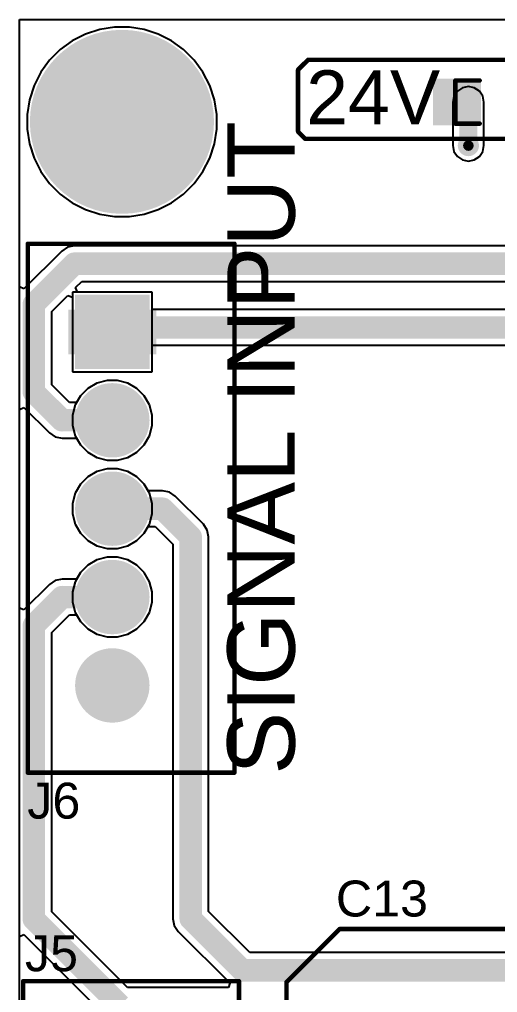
# Model space of a CAD drawing. Header units: millimetres. Extents: x 0.2 to 61.8, y 0.1 to 56.6.
# Drawn here: x 0.15 to 13.66, y 26.25 to 53.77 of the extents above; entities that cross this region are included whole.
import ezdxf

# ---------------------------------------------------------------- set-up
doc = ezdxf.new("R2010")
doc.units = ezdxf.units.MM
for name, color, linetype in [('BottomLayer', 5, 'Continuous'), ('BottomSolder', 6, 'Continuous'), ('MultiLayer', 9, 'Continuous'), ('PadHoleLayer', 156, 'Continuous'), ('TopLayer', 1, 'Continuous'), ('TopOverlay', 2, 'Continuous'), ('TopPaste', 8, 'Continuous'), ('TopSolder', 216, 'Continuous'), ('ViaHoleLayer', 16, 'Continuous')]:
    doc.layers.add(name, color=color, linetype=linetype)
doc.styles.add('Arial', font='', dxfattribs={"height": 0.2})
doc.styles.get('Arial').set_extended_font_data('Arial')

# ---------------------------------------------------------------- blocks, each defined once
blk = doc.blocks.new('LED_0603_27')
at = {"layer": 'TopLayer'}
for points in [[(-1, 0.5), (-0.5, 0.5), (-0.5, -0.5), (-1, -0.5)], [(0.5, 0.5), (1, 0.5), (1, -0.5), (0.5, -0.5)]]:
    blk.add_hatch(color=1, dxfattribs=at).paths.add_polyline_path(points)
at = {"layer": 'TopOverlay'}
blk.add_hatch(color=2, dxfattribs=at).paths.add_polyline_path([(1.118, -0.66), (1.753, -0.66), (1.753, 0.66), (1.118, 0.66)])
at = {"layer": 'TopPaste'}
for points in [[(-1, 0.5), (-0.5, 0.5), (-0.5, -0.5), (-1, -0.5)], [(0.5, 0.5), (1, 0.5), (1, -0.5), (0.5, -0.5)]]:
    blk.add_hatch(color=8, dxfattribs=at).paths.add_polyline_path(points)
at = {"layer": 'TopSolder'}
for points in [[(-1.102, 0.602), (-0.398, 0.602), (-0.398, -0.602), (-1.102, -0.602)], [(0.398, 0.602), (1.102, 0.602), (1.102, -0.602), (0.398, -0.602)]]:
    blk.add_hatch(color=216, dxfattribs=at).paths.add_polyline_path(points)
at = {"layer": 'TopOverlay', "const_width": 0.127}
for points in [[(-1.118, 0.61), (-1.118, -0.61)], [(-0.432, 0.61), (-1.118, 0.61)], [(1.118, 0.61), (0.432, 0.61)], [(1.118, 0.61), (1.118, -0.61)], [(-0.432, -0.61), (-1.118, -0.61)], [(1.118, -0.61), (0.432, -0.61)]]:
    blk.add_lwpolyline(points, dxfattribs=at)
at = {"layer": 'TopOverlay', "const_width": 0.0635}
for points in [[(-1.149, 0.61, 1), (-1.086, 0.61, 1)], [(-1.149, 0.61, 1), (-1.086, 0.61, 1)], [(-0.464, 0.61, 1), (-0.4, 0.61, 1)], [(0.4, 0.61, 1), (0.464, 0.61, 1)], [(1.086, 0.61, 1), (1.149, 0.61, 1)], [(1.086, 0.61, 1), (1.149, 0.61, 1)], [(-1.149, -0.61, 1), (-1.086, -0.61, 1)], [(-1.149, -0.61, 1), (-1.086, -0.61, 1)], [(-0.464, -0.61, 1), (-0.4, -0.61, 1)], [(0.4, -0.61, 1), (0.464, -0.61, 1)], [(1.086, -0.61, 1), (1.149, -0.61, 1)], [(1.086, -0.61, 1), (1.149, -0.61, 1)]]:
    blk.add_lwpolyline(points, format="xyb", close=True, dxfattribs=at)
blk = doc.blocks.new('B5B_XH_A_LF__SN___36')
at = {"layer": 'BottomLayer'}
blk.add_hatch(color=5, dxfattribs=at).paths.add_polyline_path([(-5.95, 0.95), (-4.05, 0.95), (-4.05, -0.95), (-5.95, -0.95)])
h = blk.add_hatch(color=5, dxfattribs=at)
edge = h.paths.add_edge_path()
edge.add_arc((-2.5, 0), 0.95, 0, 360)
h = blk.add_hatch(color=5, dxfattribs=at)
edge = h.paths.add_edge_path()
edge.add_arc((0, 0), 0.95, 0, 360)
h = blk.add_hatch(color=5, dxfattribs=at)
edge = h.paths.add_edge_path()
edge.add_arc((2.5, 0), 0.95, 0, 360)
h = blk.add_hatch(color=5, dxfattribs=at)
edge = h.paths.add_edge_path()
edge.add_arc((5, 0), 0.95, 0, 360)
at = {"layer": 'BottomSolder'}
blk.add_hatch(color=6, dxfattribs=at).paths.add_polyline_path([(-6.052, 1.052), (-3.948, 1.052), (-3.948, -1.052), (-6.052, -1.052)])
h = blk.add_hatch(color=6, dxfattribs=at)
edge = h.paths.add_edge_path()
edge.add_arc((-2.5, 0), 1.052, 0, 360)
h = blk.add_hatch(color=6, dxfattribs=at)
edge = h.paths.add_edge_path()
edge.add_arc((0, 0), 1.052, 0, 360)
h = blk.add_hatch(color=6, dxfattribs=at)
edge = h.paths.add_edge_path()
edge.add_arc((2.5, 0), 1.052, 0, 360)
h = blk.add_hatch(color=6, dxfattribs=at)
edge = h.paths.add_edge_path()
edge.add_arc((5, 0), 1.052, 0, 360)
at = {"layer": 'MultiLayer'}
blk.add_hatch(color=9, dxfattribs=at).paths.add_polyline_path([(-5.95, 0.95), (-4.05, 0.95), (-4.05, -0.95), (-5.95, -0.95)])
h = blk.add_hatch(color=9, dxfattribs=at)
edge = h.paths.add_edge_path()
edge.add_arc((-2.5, 0), 0.95, 0, 360)
h = blk.add_hatch(color=9, dxfattribs=at)
edge = h.paths.add_edge_path()
edge.add_arc((0, 0), 0.95, 0, 360)
h = blk.add_hatch(color=9, dxfattribs=at)
edge = h.paths.add_edge_path()
edge.add_arc((2.5, 0), 0.95, 0, 360)
h = blk.add_hatch(color=9, dxfattribs=at)
edge = h.paths.add_edge_path()
edge.add_arc((5, 0), 0.95, 0, 360)
at = {"layer": 'PadHoleLayer'}
h = blk.add_hatch(color=156, dxfattribs=at)
edge = h.paths.add_edge_path()
edge.add_arc((-5, 0), 0.5, 0, 360)
h = blk.add_hatch(color=156, dxfattribs=at)
edge = h.paths.add_edge_path()
edge.add_arc((-2.5, 0), 0.5, 0, 360)
h = blk.add_hatch(color=156, dxfattribs=at)
edge = h.paths.add_edge_path()
edge.add_arc((0, 0), 0.5, 0, 360)
h = blk.add_hatch(color=156, dxfattribs=at)
edge = h.paths.add_edge_path()
edge.add_arc((2.5, 0), 0.5, 0, 360)
h = blk.add_hatch(color=156, dxfattribs=at)
edge = h.paths.add_edge_path()
edge.add_arc((5, 0), 0.5, 0, 360)
at = {"layer": 'TopLayer'}
blk.add_hatch(color=1, dxfattribs=at).paths.add_polyline_path([(-5.95, 0.95), (-4.05, 0.95), (-4.05, -0.95), (-5.95, -0.95)])
h = blk.add_hatch(color=1, dxfattribs=at)
edge = h.paths.add_edge_path()
edge.add_arc((-2.5, 0), 0.95, 0, 360)
h = blk.add_hatch(color=1, dxfattribs=at)
edge = h.paths.add_edge_path()
edge.add_arc((0, 0), 0.95, 0, 360)
h = blk.add_hatch(color=1, dxfattribs=at)
edge = h.paths.add_edge_path()
edge.add_arc((2.5, 0), 0.95, 0, 360)
h = blk.add_hatch(color=1, dxfattribs=at)
edge = h.paths.add_edge_path()
edge.add_arc((5, 0), 0.95, 0, 360)
at = {"layer": 'TopOverlay'}
for points in [[(-5.633, 0.963), (-4.363, 0.963), (-4.363, 1.242), (-5.633, 1.242)], [(-5.633, -1.247), (-4.363, -1.247), (-4.363, -0.967), (-5.633, -0.967)]]:
    blk.add_hatch(color=2, dxfattribs=at).paths.add_polyline_path(points)
at = {"layer": 'TopSolder'}
blk.add_hatch(color=216, dxfattribs=at).paths.add_polyline_path([(-6.052, 1.052), (-3.948, 1.052), (-3.948, -1.052), (-6.052, -1.052)])
h = blk.add_hatch(color=216, dxfattribs=at)
edge = h.paths.add_edge_path()
edge.add_arc((-2.5, 0), 1.052, 0, 360)
h = blk.add_hatch(color=216, dxfattribs=at)
edge = h.paths.add_edge_path()
edge.add_arc((0, 0), 1.052, 0, 360)
h = blk.add_hatch(color=216, dxfattribs=at)
edge = h.paths.add_edge_path()
edge.add_arc((2.5, 0), 1.052, 0, 360)
h = blk.add_hatch(color=216, dxfattribs=at)
edge = h.paths.add_edge_path()
edge.add_arc((5, 0), 1.052, 0, 360)
at = {"layer": 'TopOverlay', "const_width": 0.0635}
for points in [[(-7.525, 3.451, 1), (-7.461, 3.451, 1)], [(-7.525, 3.451, 1), (-7.461, 3.451, 1)], [(7.436, 3.451, 1), (7.499, 3.451, 1)], [(7.436, 3.451, 1), (7.499, 3.451, 1)], [(-7.525, -2.388, 1), (-7.461, -2.388, 1)], [(-7.525, -2.388, 1), (-7.461, -2.388, 1)], [(7.436, -2.388, 1), (7.499, -2.388, 1)], [(7.436, -2.388, 1), (7.499, -2.388, 1)]]:
    blk.add_lwpolyline(points, format="xyb", close=True, dxfattribs=at)
at = {"layer": 'TopOverlay', "const_width": 0.127}
for points in [[(-7.493, -2.388), (-7.493, 3.451)], [(7.468, 3.451), (-7.493, 3.451)], [(7.468, -2.388), (7.468, 3.451)], [(7.468, -2.388), (-7.493, -2.388)]]:
    blk.add_lwpolyline(points, dxfattribs=at)
blk = doc.blocks.new('178_6165_0002_37')
at = {"layer": 'BottomLayer'}
blk.add_hatch(color=5, dxfattribs=at).paths.add_polyline_path([(-7.5, 2.35), (-5.3, 2.35), (-5.3, 0.15), (-7.5, 0.15)])
h = blk.add_hatch(color=5, dxfattribs=at)
edge = h.paths.add_edge_path()
edge.add_arc((-2.9, 1.25), 1.1, 0, 360)
h = blk.add_hatch(color=5, dxfattribs=at)
edge = h.paths.add_edge_path()
edge.add_arc((2.9, 1.25), 1.1, 0, 360)
h = blk.add_hatch(color=5, dxfattribs=at)
edge = h.paths.add_edge_path()
edge.add_arc((6.4, 1.25), 1.1, 0, 360)
h = blk.add_hatch(color=5, dxfattribs=at)
edge = h.paths.add_edge_path()
edge.add_arc((-6.4, -1.25), 1.1, 0, 360)
h = blk.add_hatch(color=5, dxfattribs=at)
edge = h.paths.add_edge_path()
edge.add_arc((-2.9, -1.25), 1.1, 0, 360)
h = blk.add_hatch(color=5, dxfattribs=at)
edge = h.paths.add_edge_path()
edge.add_arc((2.9, -1.25), 1.1, 0, 360)
h = blk.add_hatch(color=5, dxfattribs=at)
edge = h.paths.add_edge_path()
edge.add_arc((6.4, -1.25), 1.1, 0, 360)
at = {"layer": 'BottomSolder'}
blk.add_hatch(color=6, dxfattribs=at).paths.add_polyline_path([(-7.551, 2.401), (-5.249, 2.401), (-5.249, 0.099), (-7.551, 0.099)])
h = blk.add_hatch(color=6, dxfattribs=at)
edge = h.paths.add_edge_path()
edge.add_arc((-2.9, 1.25), 1.151, 0, 360)
h = blk.add_hatch(color=6, dxfattribs=at)
edge = h.paths.add_edge_path()
edge.add_arc((2.9, 1.25), 1.151, 0, 360)
h = blk.add_hatch(color=6, dxfattribs=at)
edge = h.paths.add_edge_path()
edge.add_arc((6.4, 1.25), 1.151, 0, 360)
h = blk.add_hatch(color=6, dxfattribs=at)
edge = h.paths.add_edge_path()
edge.add_arc((0, 0), 0.102, 0, 360)
h = blk.add_hatch(color=6, dxfattribs=at)
edge = h.paths.add_edge_path()
edge.add_arc((-6.4, -1.25), 1.151, 0, 360)
h = blk.add_hatch(color=6, dxfattribs=at)
edge = h.paths.add_edge_path()
edge.add_arc((-2.9, -1.25), 1.151, 0, 360)
h = blk.add_hatch(color=6, dxfattribs=at)
edge = h.paths.add_edge_path()
edge.add_arc((2.9, -1.25), 1.151, 0, 360)
h = blk.add_hatch(color=6, dxfattribs=at)
edge = h.paths.add_edge_path()
edge.add_arc((6.4, -1.25), 1.151, 0, 360)
at = {"layer": 'MultiLayer'}
blk.add_hatch(color=9, dxfattribs=at).paths.add_polyline_path([(-7.5, 2.35), (-5.3, 2.35), (-5.3, 0.15), (-7.5, 0.15)])
h = blk.add_hatch(color=9, dxfattribs=at)
edge = h.paths.add_edge_path()
edge.add_arc((-2.9, 1.25), 1.1, 0, 360)
h = blk.add_hatch(color=9, dxfattribs=at)
edge = h.paths.add_edge_path()
edge.add_arc((2.9, 1.25), 1.1, 0, 360)
h = blk.add_hatch(color=9, dxfattribs=at)
edge = h.paths.add_edge_path()
edge.add_arc((6.4, 1.25), 1.1, 0, 360)
h = blk.add_hatch(color=9, dxfattribs=at)
edge = h.paths.add_edge_path()
edge.add_arc((-6.4, -1.25), 1.1, 0, 360)
h = blk.add_hatch(color=9, dxfattribs=at)
edge = h.paths.add_edge_path()
edge.add_arc((-2.9, -1.25), 1.1, 0, 360)
h = blk.add_hatch(color=9, dxfattribs=at)
edge = h.paths.add_edge_path()
edge.add_arc((2.9, -1.25), 1.1, 0, 360)
h = blk.add_hatch(color=9, dxfattribs=at)
edge = h.paths.add_edge_path()
edge.add_arc((6.4, -1.25), 1.1, 0, 360)
at = {"layer": 'PadHoleLayer'}
h = blk.add_hatch(color=156, dxfattribs=at)
edge = h.paths.add_edge_path()
edge.add_arc((-6.4, 1.25), 0.75, 0, 360)
h = blk.add_hatch(color=156, dxfattribs=at)
edge = h.paths.add_edge_path()
edge.add_arc((-2.9, 1.25), 0.75, 0, 360)
h = blk.add_hatch(color=156, dxfattribs=at)
edge = h.paths.add_edge_path()
edge.add_arc((2.9, 1.25), 0.75, 0, 360)
h = blk.add_hatch(color=156, dxfattribs=at)
edge = h.paths.add_edge_path()
edge.add_arc((6.4, 1.25), 0.75, 0, 360)
h = blk.add_hatch(color=156, dxfattribs=at)
edge = h.paths.add_edge_path()
edge.add_arc((0, 0), 1.25, 0, 360)
h = blk.add_hatch(color=156, dxfattribs=at)
edge = h.paths.add_edge_path()
edge.add_arc((-6.4, -1.25), 0.75, 0, 360)
h = blk.add_hatch(color=156, dxfattribs=at)
edge = h.paths.add_edge_path()
edge.add_arc((-2.9, -1.25), 0.75, 0, 360)
h = blk.add_hatch(color=156, dxfattribs=at)
edge = h.paths.add_edge_path()
edge.add_arc((2.9, -1.25), 0.75, 0, 360)
h = blk.add_hatch(color=156, dxfattribs=at)
edge = h.paths.add_edge_path()
edge.add_arc((6.4, -1.25), 0.75, 0, 360)
at = {"layer": 'TopLayer'}
blk.add_hatch(color=1, dxfattribs=at).paths.add_polyline_path([(-7.5, 2.35), (-5.3, 2.35), (-5.3, 0.15), (-7.5, 0.15)])
h = blk.add_hatch(color=1, dxfattribs=at)
edge = h.paths.add_edge_path()
edge.add_arc((-2.9, 1.25), 1.1, 0, 360)
h = blk.add_hatch(color=1, dxfattribs=at)
edge = h.paths.add_edge_path()
edge.add_arc((2.9, 1.25), 1.1, 0, 360)
h = blk.add_hatch(color=1, dxfattribs=at)
edge = h.paths.add_edge_path()
edge.add_arc((6.4, 1.25), 1.1, 0, 360)
h = blk.add_hatch(color=1, dxfattribs=at)
edge = h.paths.add_edge_path()
edge.add_arc((-6.4, -1.25), 1.1, 0, 360)
h = blk.add_hatch(color=1, dxfattribs=at)
edge = h.paths.add_edge_path()
edge.add_arc((-2.9, -1.25), 1.1, 0, 360)
h = blk.add_hatch(color=1, dxfattribs=at)
edge = h.paths.add_edge_path()
edge.add_arc((2.9, -1.25), 1.1, 0, 360)
h = blk.add_hatch(color=1, dxfattribs=at)
edge = h.paths.add_edge_path()
edge.add_arc((6.4, -1.25), 1.1, 0, 360)
at = {"layer": 'TopSolder'}
blk.add_hatch(color=216, dxfattribs=at).paths.add_polyline_path([(-7.551, 2.401), (-5.249, 2.401), (-5.249, 0.099), (-7.551, 0.099)])
h = blk.add_hatch(color=216, dxfattribs=at)
edge = h.paths.add_edge_path()
edge.add_arc((-2.9, 1.25), 1.151, 0, 360)
h = blk.add_hatch(color=216, dxfattribs=at)
edge = h.paths.add_edge_path()
edge.add_arc((2.9, 1.25), 1.151, 0, 360)
h = blk.add_hatch(color=216, dxfattribs=at)
edge = h.paths.add_edge_path()
edge.add_arc((6.4, 1.25), 1.151, 0, 360)
h = blk.add_hatch(color=216, dxfattribs=at)
edge = h.paths.add_edge_path()
edge.add_arc((0, 0), 0.102, 0, 360)
h = blk.add_hatch(color=216, dxfattribs=at)
edge = h.paths.add_edge_path()
edge.add_arc((-6.4, -1.25), 1.151, 0, 360)
h = blk.add_hatch(color=216, dxfattribs=at)
edge = h.paths.add_edge_path()
edge.add_arc((-2.9, -1.25), 1.151, 0, 360)
h = blk.add_hatch(color=216, dxfattribs=at)
edge = h.paths.add_edge_path()
edge.add_arc((2.9, -1.25), 1.151, 0, 360)
h = blk.add_hatch(color=216, dxfattribs=at)
edge = h.paths.add_edge_path()
edge.add_arc((6.4, -1.25), 1.151, 0, 360)
at = {"layer": 'TopOverlay', "const_width": 0.127}
for points in [[(-10.033, 3.048), (-10.033, -3.048)], [(-10.033, 3.048), (10.033, 3.048)], [(10.033, 3.048), (10.033, -3.048)], [(-10.033, -3.048), (10.033, -3.048)]]:
    blk.add_lwpolyline(points, dxfattribs=at)
at = {"layer": 'TopOverlay', "const_width": 0.0635}
for points in [[(-10.065, 3.048, 1), (-10.001, 3.048, 1)], [(-10.065, 3.048, 1), (-10.001, 3.048, 1)], [(10.001, 3.048, 1), (10.065, 3.048, 1)], [(10.001, 3.048, 1), (10.065, 3.048, 1)], [(-10.065, -3.048, 1), (-10.001, -3.048, 1)], [(-10.065, -3.048, 1), (-10.001, -3.048, 1)], [(10.001, -3.048, 1), (10.065, -3.048, 1)], [(10.001, -3.048, 1), (10.065, -3.048, 1)]]:
    blk.add_lwpolyline(points, format="xyb", close=True, dxfattribs=at)
at = {"layer": 'TopOverlay'}
blk.add_text('1', height=0.8, dxfattribs=at).set_placement((-8.128, 1.041))
blk = doc.blocks.new('UCD_220_F_10__D___48')
at = {"layer": 'TopLayer'}
for points in [[(-6, 1.25), (-2, 1.25), (-2, -1.25), (-6, -1.25)], [(2, 1.25), (6, 1.25), (6, -1.25), (2, -1.25)]]:
    blk.add_hatch(color=1, dxfattribs=at).paths.add_polyline_path(points)
at = {"layer": 'TopPaste'}
for points in [[(-6, 1.25), (-2, 1.25), (-2, -1.25), (-6, -1.25)], [(2, 1.25), (6, 1.25), (6, -1.25), (2, -1.25)]]:
    blk.add_hatch(color=8, dxfattribs=at).paths.add_polyline_path(points)
at = {"layer": 'TopSolder'}
for points in [[(-6.102, 1.352), (-1.898, 1.352), (-1.898, -1.352), (-6.102, -1.352)], [(1.898, 1.352), (6.102, 1.352), (6.102, -1.352), (1.898, -1.352)]]:
    blk.add_hatch(color=216, dxfattribs=at).paths.add_polyline_path(points)
at = {"layer": 'TopOverlay', "const_width": 0.127}
for points in [[(-5.131, 3.708), (-3.632, 5.207)], [(-3.632, 5.207), (5.131, 5.207)], [(5.131, 1.499), (5.131, 5.207)], [(-5.131, 1.524), (-5.131, 3.708)], [(-5.946, 1.866), (-5.392, 1.866)], [(-5.664, 1.618), (-5.664, 2.121)], [(-5.131, -3.708), (-5.131, -1.524)], [(5.131, -5.207), (5.131, -1.499)], [(-5.131, -3.708), (-3.632, -5.207)], [(-3.632, -5.207), (5.131, -5.207)]]:
    blk.add_lwpolyline(points, dxfattribs=at)
at = {"layer": 'TopOverlay', "const_width": 0.0635}
for points in [[(-3.664, 5.207, 1), (-3.6, 5.207, 1)], [(-3.664, 5.207, 1), (-3.6, 5.207, 1)], [(5.099, 5.207, 1), (5.163, 5.207, 1)], [(5.099, 5.207, 1), (5.163, 5.207, 1)], [(-5.163, 3.708, 1), (-5.099, 3.708, 1)], [(-5.163, 3.708, 1), (-5.099, 3.708, 1)], [(-5.977, 1.866, 1), (-5.914, 1.866, 1)], [(-5.696, 2.121, 1), (-5.632, 2.121, 1)], [(-5.424, 1.866, 1), (-5.36, 1.866, 1)], [(-5.696, 1.618, 1), (-5.632, 1.618, 1)], [(-5.163, 1.524, 1), (-5.099, 1.524, 1)], [(5.099, 1.499, 1), (5.163, 1.499, 1)], [(-5.163, -1.524, 1), (-5.099, -1.524, 1)], [(5.099, -1.499, 1), (5.163, -1.499, 1)], [(-5.163, -3.708, 1), (-5.099, -3.708, 1)], [(-5.163, -3.708, 1), (-5.099, -3.708, 1)], [(-3.664, -5.207, 1), (-3.6, -5.207, 1)], [(-3.664, -5.207, 1), (-3.6, -5.207, 1)], [(5.099, -5.207, 1), (5.163, -5.207, 1)], [(5.099, -5.207, 1), (5.163, -5.207, 1)]]:
    blk.add_lwpolyline(points, format="xyb", close=True, dxfattribs=at)

msp = doc.modelspace()

# ---------------------------------------------------------------- hatches: boundary and pattern name
at = {"layer": 'BottomLayer'}
h = msp.add_hatch(color=5, dxfattribs=at)
edge = h.paths.add_edge_path()
edge.add_arc((3.048, 50.876), 2.5, 0, 360)
h = msp.add_hatch(color=5, dxfattribs=at)
edge = h.paths.add_edge_path()
edge.add_arc((12.839, 50.204), 0.3, 0, 360)
at = {"layer": 'BottomSolder'}
h = msp.add_hatch(color=6, dxfattribs=at)
edge = h.paths.add_edge_path()
edge.add_arc((3.048, 50.876), 2.602, 0, 360)
h = msp.add_hatch(color=6, dxfattribs=at)
edge = h.paths.add_edge_path()
edge.add_arc((12.839, 50.204), 0.15, 0, 360)
at = {"layer": 'MultiLayer'}
h = msp.add_hatch(color=9, dxfattribs=at)
edge = h.paths.add_edge_path()
edge.add_arc((3.048, 50.876), 2.5, 0, 360)
at = {"layer": 'PadHoleLayer'}
h = msp.add_hatch(color=156, dxfattribs=at)
edge = h.paths.add_edge_path()
edge.add_arc((3.048, 50.876), 2.5, 0, 360)
at = {"layer": 'TopLayer'}
h = msp.add_hatch(color=1, dxfattribs=at)
edge = h.paths.add_edge_path()
edge.add_arc((3.048, 50.876), 2.5, 0, 360)
h = msp.add_hatch(color=1, dxfattribs=at)
edge = h.paths.add_edge_path()
edge.add_arc((12.839, 50.204), 0.3, 0, 360)
at = {"layer": 'TopSolder'}
h = msp.add_hatch(color=216, dxfattribs=at)
edge = h.paths.add_edge_path()
edge.add_arc((3.048, 50.876), 2.602, 0, 360)
h = msp.add_hatch(color=216, dxfattribs=at)
edge = h.paths.add_edge_path()
edge.add_arc((12.839, 50.204), 0.15, 0, 360)
at = {"layer": 'ViaHoleLayer'}
h = msp.add_hatch(color=16, dxfattribs=at)
edge = h.paths.add_edge_path()
edge.add_arc((12.839, 50.204), 0.15, 0, 360)

# ---------------------------------------------------------------- linework, layer by layer
at = {"layer": 'BottomLayer'}
for p, q in [((0.152, 46.207), (0.152, 53.772)), ((0.152, 53.772), (61.747, 53.772)), ((2.421, 53.488), (2.02, 53.358)), ((2.837, 53.554), (2.421, 53.488)), ((3.259, 53.554), (2.837, 53.554)), ((3.675, 53.488), (3.259, 53.554)), ((4.076, 53.358), (3.675, 53.488)), ((1.645, 53.166), (1.304, 52.919)), ((2.02, 53.358), (1.645, 53.166)), ((4.451, 53.166), (4.076, 53.358)), ((4.792, 52.919), (4.451, 53.166)), ((1.304, 52.919), (1.005, 52.621)), ((5.091, 52.621), (4.792, 52.919)), ((1.005, 52.621), (0.758, 52.28)), ((5.338, 52.28), (5.091, 52.621)), ((0.758, 52.28), (0.566, 51.904)), ((5.53, 51.904), (5.338, 52.28)), ((0.566, 51.904), (0.436, 51.503)), ((5.66, 51.503), (5.53, 51.904)), ((0.436, 51.503), (0.37, 51.087)), ((5.726, 51.087), (5.66, 51.503)), ((0.37, 51.087), (0.37, 50.665)), ((5.726, 50.665), (5.726, 51.087)), ((0.37, 50.665), (0.436, 50.249)), ((5.66, 50.249), (5.726, 50.665)), ((0.436, 50.249), (0.566, 49.848)), ((5.53, 49.848), (5.66, 50.249)), ((0.566, 49.848), (0.758, 49.473)), ((5.338, 49.473), (5.53, 49.848)), ((0.758, 49.473), (1.005, 49.132)), ((5.091, 49.132), (5.338, 49.473)), ((1.005, 49.132), (1.304, 48.834)), ((4.792, 48.834), (5.091, 49.132)), ((1.304, 48.834), (1.645, 48.586)), ((4.451, 48.586), (4.792, 48.834)), ((1.645, 48.586), (2.02, 48.395)), ((4.076, 48.395), (4.451, 48.586)), ((2.02, 48.395), (2.421, 48.264)), ((2.421, 48.264), (2.837, 48.198)), ((2.837, 48.198), (3.259, 48.198)), ((3.259, 48.198), (3.675, 48.264)), ((3.675, 48.264), (4.076, 48.395)), ((1.702, 47.368), (1.509, 47.33)), ((22.2, 47.368), (1.702, 47.368)), ((1.345, 47.22), (0.279, 46.155)), ((1.509, 47.33), (1.345, 47.22)), ((1.74, 46.187), (1.911, 46.358)), ((1.911, 46.358), (21.99, 46.358)), ((0.279, 46.155), (0.152, 46.207)), ((1.793, 46.06), (1.74, 46.187)), ((3.904, 46.06), (1.793, 46.06)), ((3.904, 45.565), (3.904, 46.06)), ((1.064, 45.511), (1.521, 45.968)), ((1.521, 45.968), (1.648, 45.915)), ((1.648, 45.915), (1.648, 43.805)), ((1.064, 43.44), (1.064, 45.511)), ((22.327, 45.565), (3.904, 45.565)), ((3.904, 43.805), (3.904, 44.555)), ((3.904, 44.555), (22.117, 44.555)), ((1.648, 43.805), (3.904, 43.805)), ((2.627, 43.56), (2.34, 43.484)), ((2.924, 43.56), (2.627, 43.56)), ((3.211, 43.484), (2.924, 43.56)), ((1.565, 42.939), (1.064, 43.44)), ((2.083, 43.335), (1.873, 43.125)), ((2.34, 43.484), (2.083, 43.335)), ((3.468, 43.335), (3.211, 43.484)), ((3.678, 43.125), (3.468, 43.335)), ((1.873, 43.125), (1.766, 42.939)), ((3.827, 42.868), (3.678, 43.125)), ((0.152, 42.743), (0.279, 42.796)), ((0.152, 37.122), (0.152, 42.743)), ((0.279, 42.796), (0.999, 42.076)), ((1.766, 42.939), (1.565, 42.939)), ((3.904, 42.581), (3.827, 42.868)), ((3.904, 42.284), (3.904, 42.581)), ((3.827, 41.997), (3.904, 42.284)), ((0.999, 42.076), (1.163, 41.967)), ((1.163, 41.967), (1.356, 41.928)), ((1.356, 41.928), (1.765, 41.928)), ((1.765, 41.928), (1.873, 41.74)), ((3.678, 41.74), (3.827, 41.997)), ((1.873, 41.74), (2.083, 41.53)), ((3.468, 41.53), (3.678, 41.74)), ((2.083, 41.53), (2.34, 41.382)), ((2.34, 41.382), (2.627, 41.305)), ((2.627, 41.305), (2.924, 41.305)), ((2.924, 41.305), (3.211, 41.382)), ((3.211, 41.382), (3.468, 41.53)), ((2.627, 41.06), (2.34, 40.984)), ((2.924, 41.06), (2.627, 41.06)), ((3.211, 40.984), (2.924, 41.06)), ((2.083, 40.835), (1.873, 40.625)), ((2.34, 40.984), (2.083, 40.835)), ((3.468, 40.835), (3.211, 40.984)), ((3.678, 40.625), (3.468, 40.835)), ((1.873, 40.625), (1.725, 40.368)), ((3.786, 40.438), (3.678, 40.625)), ((1.725, 40.368), (1.648, 40.081)), ((4.194, 40.438), (3.786, 40.438)), ((4.388, 40.399), (4.194, 40.438)), ((4.552, 40.29), (4.388, 40.399)), ((5.349, 39.492), (4.552, 40.29)), ((1.648, 40.081), (1.648, 39.784)), ((1.648, 39.784), (1.725, 39.497)), ((1.725, 39.497), (1.873, 39.24)), ((3.678, 39.24), (3.786, 39.428)), ((3.786, 39.428), (3.985, 39.428)), ((3.985, 39.428), (4.487, 38.926)), ((5.458, 39.329), (5.349, 39.492)), ((1.873, 39.24), (2.083, 39.03)), ((3.468, 39.03), (3.678, 39.24)), ((5.497, 39.135), (5.458, 39.329)), ((5.497, 28.542), (5.497, 39.135)), ((2.083, 39.03), (2.34, 38.882)), ((2.34, 38.882), (2.627, 38.805)), ((2.924, 38.805), (3.211, 38.882)), ((3.211, 38.882), (3.468, 39.03)), ((4.487, 38.926), (4.487, 28.333)), ((2.627, 38.56), (2.34, 38.484)), ((2.627, 38.805), (2.924, 38.805)), ((2.924, 38.56), (2.627, 38.56)), ((3.211, 38.484), (2.924, 38.56)), ((2.083, 38.335), (1.873, 38.125)), ((2.34, 38.484), (2.083, 38.335)), ((3.468, 38.335), (3.211, 38.484)), ((3.678, 38.125), (3.468, 38.335)), ((1.873, 38.125), (1.765, 37.938)), ((3.827, 37.868), (3.678, 38.125)), ((1, 37.79), (0.279, 37.069)), ((1.164, 37.899), (1, 37.79)), ((1.357, 37.938), (1.164, 37.899)), ((1.765, 37.938), (1.357, 37.938)), ((3.904, 37.581), (3.827, 37.868)), ((3.904, 37.284), (3.904, 37.581)), ((3.827, 36.997), (3.904, 37.284)), ((0.279, 37.069), (0.152, 37.122)), ((1.065, 36.426), (1.566, 36.928)), ((1.566, 36.928), (1.765, 36.928)), ((1.765, 36.928), (1.873, 36.74)), ((3.678, 36.74), (3.827, 36.997)), ((1.873, 36.74), (2.083, 36.53)), ((3.468, 36.53), (3.678, 36.74)), ((1.065, 28.529), (1.065, 36.426)), ((2.083, 36.53), (2.34, 36.382)), ((2.34, 36.382), (2.627, 36.305)), ((2.924, 36.305), (3.211, 36.382)), ((3.211, 36.382), (3.468, 36.53)), ((2.627, 36.305), (2.924, 36.305)), ((3.206, 26.388), (1.065, 28.529)), ((6.661, 27.378), (5.497, 28.542)), ((4.487, 28.333), (4.525, 28.14)), ((4.525, 28.14), (4.635, 27.976)), ((0.152, 27.834), (0.279, 27.886)), ((0.152, 0.127), (0.152, 27.834)), ((0.279, 27.886), (2.64, 25.526)), ((4.635, 27.976), (6.095, 26.516)), ((49.301, 27.378), (6.661, 27.378)), ((6.097, 26.515), (6.058, 26.388)), ((6.095, 26.516), (6.097, 26.515)), ((6.058, 26.388), (3.206, 26.388))]:
    msp.add_line(p, q, dxfattribs=at)
for points, const_width in [([(0.559, 45.72), (1.702, 46.863)], 0.635), ([(1.702, 46.863), (22.2, 46.863)], 0.635), ([(0.559, 43.231), (0.559, 45.72)], 0.635), ([(2.776, 44.933), (2.903, 45.06)], 0.508), ([(2.903, 45.06), (22.327, 45.06)], 0.635), ([(0.559, 43.231), (1.356, 42.434)], 0.635), ([(1.356, 42.434), (2.775, 42.434)], 0.635), ([(2.775, 42.434), (2.776, 42.433)], 0.635), ([(2.776, 39.933), (4.194, 39.933)], 0.635), ([(4.194, 39.933), (4.992, 39.135)], 0.635), ([(4.992, 28.333), (4.992, 39.135)], 0.635), ([(0.56, 36.635), (1.357, 37.433)], 0.635), ([(1.357, 37.433), (2.776, 37.433)], 0.635), ([(0.56, 28.32), (0.56, 36.635)], 0.635), ([(0.56, 28.32), (2.997, 25.883)], 0.635), ([(4.992, 28.333), (6.452, 26.873)], 0.635), ([(6.452, 26.873), (49.301, 26.873)], 0.635)]:
    msp.add_lwpolyline(points, dxfattribs=dict(at, const_width=const_width))
for points, const_width in [([(1.543, 46.863, 1), (1.861, 46.863, 1)], 0.318), ([(1.543, 46.863, 1), (1.861, 46.863, 1)], 0.318), ([(0.4, 45.72, 1), (0.718, 45.72, 1)], 0.318), ([(0.4, 45.72, 1), (0.718, 45.72, 1)], 0.318), ([(2.649, 44.933, 1), (2.903, 44.933, 1)], 0.254), ([(2.744, 45.06, 1), (3.061, 45.06, 1)], 0.318), ([(2.776, 45.06, 1), (3.03, 45.06, 1)], 0.254), ([(0.4, 43.231, 1), (0.718, 43.231, 1)], 0.318), ([(0.4, 43.231, 1), (0.718, 43.231, 1)], 0.318), ([(1.197, 42.434, 1), (1.515, 42.434, 1)], 0.318), ([(1.197, 42.434, 1), (1.515, 42.434, 1)], 0.318), ([(2.616, 42.434, 1), (2.934, 42.434, 1)], 0.318), ([(2.616, 42.434, 1), (2.934, 42.434, 1)], 0.318), ([(2.617, 42.433, 1), (2.934, 42.433, 1)], 0.318), ([(2.617, 39.933, 1), (2.934, 39.933, 1)], 0.318), ([(4.036, 39.933, 1), (4.353, 39.933, 1)], 0.318), ([(4.036, 39.933, 1), (4.353, 39.933, 1)], 0.318), ([(4.833, 39.135, 1), (5.151, 39.135, 1)], 0.318), ([(4.833, 39.135, 1), (5.151, 39.135, 1)], 0.318), ([(1.198, 37.433, 1), (1.516, 37.433, 1)], 0.318), ([(1.198, 37.433, 1), (1.516, 37.433, 1)], 0.318), ([(2.617, 37.433, 1), (2.934, 37.433, 1)], 0.318), ([(0.401, 36.635, 1), (0.718, 36.635, 1)], 0.318), ([(0.401, 36.635, 1), (0.718, 36.635, 1)], 0.318), ([(0.401, 28.32, 1), (0.718, 28.32, 1)], 0.318), ([(0.401, 28.32, 1), (0.718, 28.32, 1)], 0.318), ([(4.833, 28.333, 1), (5.151, 28.333, 1)], 0.318), ([(4.833, 28.333, 1), (5.151, 28.333, 1)], 0.318), ([(6.293, 26.873, 1), (6.61, 26.873, 1)], 0.318), ([(6.293, 26.873, 1), (6.61, 26.873, 1)], 0.318)]:
    msp.add_lwpolyline(points, format="xyb", close=True, dxfattribs=dict(at, const_width=const_width))
at = {"layer": 'TopLayer'}
for p, q in [((0.152, 25.303), (0.152, 53.772)), ((0.152, 53.772), (15.821, 53.772)), ((2.421, 53.488), (2.02, 53.358)), ((2.837, 53.554), (2.421, 53.488)), ((3.259, 53.554), (2.837, 53.554)), ((3.675, 53.488), (3.259, 53.554)), ((4.076, 53.358), (3.675, 53.488)), ((1.645, 53.166), (1.304, 52.919)), ((2.02, 53.358), (1.645, 53.166)), ((4.451, 53.166), (4.076, 53.358)), ((4.792, 52.919), (4.451, 53.166)), ((1.304, 52.919), (1.005, 52.621)), ((5.091, 52.621), (4.792, 52.919)), ((1.005, 52.621), (0.758, 52.28)), ((5.338, 52.28), (5.091, 52.621)), ((0.758, 52.28), (0.566, 51.904)), ((5.53, 51.904), (5.338, 52.28)), ((0.566, 51.904), (0.436, 51.503)), ((5.66, 51.503), (5.53, 51.904)), ((12.671, 51.842), (12.528, 51.746)), ((12.839, 51.875), (12.671, 51.842)), ((13.007, 51.842), (12.839, 51.875)), ((13.15, 51.746), (13.007, 51.842)), ((0.436, 51.503), (0.37, 51.087)), ((5.726, 51.087), (5.66, 51.503)), ((12.432, 51.603), (12.399, 51.435)), ((12.528, 51.746), (12.432, 51.603)), ((13.246, 51.603), (13.15, 51.746)), ((13.279, 51.435), (13.246, 51.603)), ((12.399, 51.435), (12.399, 50.204)), ((13.279, 50.204), (13.279, 51.435)), ((0.37, 51.087), (0.37, 50.665)), ((5.726, 50.665), (5.726, 51.087)), ((0.37, 50.665), (0.436, 50.249)), ((5.66, 50.249), (5.726, 50.665)), ((0.436, 50.249), (0.566, 49.848)), ((5.53, 49.848), (5.66, 50.249)), ((12.399, 50.204), (12.432, 50.035)), ((13.246, 50.035), (13.279, 50.204)), ((0.566, 49.848), (0.758, 49.473)), ((5.338, 49.473), (5.53, 49.848)), ((12.432, 50.035), (12.528, 49.892)), ((12.528, 49.892), (12.671, 49.797)), ((13.007, 49.797), (13.15, 49.892)), ((13.15, 49.892), (13.246, 50.035)), ((12.671, 49.797), (12.839, 49.764)), ((12.839, 49.764), (13.007, 49.797)), ((0.758, 49.473), (1.005, 49.132)), ((5.091, 49.132), (5.338, 49.473)), ((1.005, 49.132), (1.304, 48.834)), ((4.792, 48.834), (5.091, 49.132)), ((1.304, 48.834), (1.645, 48.586)), ((4.451, 48.586), (4.792, 48.834)), ((1.645, 48.586), (2.02, 48.395)), ((4.076, 48.395), (4.451, 48.586)), ((2.02, 48.395), (2.421, 48.264)), ((2.421, 48.264), (2.837, 48.198)), ((2.837, 48.198), (3.259, 48.198)), ((3.259, 48.198), (3.675, 48.264)), ((3.675, 48.264), (4.076, 48.395)), ((3.904, 46.06), (1.648, 46.06)), ((1.648, 46.06), (1.648, 43.805)), ((3.904, 43.805), (3.904, 46.06)), ((1.648, 43.805), (3.904, 43.805)), ((2.627, 43.56), (2.34, 43.484)), ((2.924, 43.56), (2.627, 43.56)), ((3.211, 43.484), (2.924, 43.56)), ((2.083, 43.335), (1.873, 43.125)), ((2.34, 43.484), (2.083, 43.335)), ((3.468, 43.335), (3.211, 43.484)), ((3.678, 43.125), (3.468, 43.335)), ((1.873, 43.125), (1.725, 42.868)), ((3.827, 42.868), (3.678, 43.125)), ((1.725, 42.868), (1.648, 42.581)), ((3.904, 42.581), (3.827, 42.868)), ((1.648, 42.581), (1.648, 42.284)), ((3.904, 42.284), (3.904, 42.581)), ((1.648, 42.284), (1.725, 41.997)), ((3.827, 41.997), (3.904, 42.284)), ((1.725, 41.997), (1.873, 41.74)), ((3.678, 41.74), (3.827, 41.997)), ((1.873, 41.74), (2.083, 41.53)), ((3.468, 41.53), (3.678, 41.74)), ((2.083, 41.53), (2.34, 41.382)), ((2.34, 41.382), (2.627, 41.305)), ((2.627, 41.305), (2.924, 41.305)), ((2.924, 41.305), (3.211, 41.382)), ((3.211, 41.382), (3.468, 41.53)), ((2.627, 41.06), (2.34, 40.984)), ((2.924, 41.06), (2.627, 41.06)), ((3.211, 40.984), (2.924, 41.06)), ((2.083, 40.835), (1.873, 40.625)), ((2.34, 40.984), (2.083, 40.835)), ((3.468, 40.835), (3.211, 40.984)), ((3.678, 40.625), (3.468, 40.835)), ((1.873, 40.625), (1.725, 40.368)), ((3.827, 40.368), (3.678, 40.625)), ((1.725, 40.368), (1.648, 40.081)), ((3.904, 40.081), (3.827, 40.368)), ((1.648, 40.081), (1.648, 39.784)), ((3.904, 39.784), (3.904, 40.081)), ((1.648, 39.784), (1.725, 39.497)), ((3.827, 39.497), (3.904, 39.784)), ((1.725, 39.497), (1.873, 39.24)), ((3.678, 39.24), (3.827, 39.497)), ((1.873, 39.24), (2.083, 39.03)), ((3.468, 39.03), (3.678, 39.24)), ((2.083, 39.03), (2.34, 38.882)), ((2.34, 38.882), (2.627, 38.805)), ((2.924, 38.805), (3.211, 38.882)), ((3.211, 38.882), (3.468, 39.03)), ((2.627, 38.56), (2.34, 38.484)), ((2.627, 38.805), (2.924, 38.805)), ((2.924, 38.56), (2.627, 38.56)), ((3.211, 38.484), (2.924, 38.56)), ((2.083, 38.335), (1.873, 38.125)), ((2.34, 38.484), (2.083, 38.335)), ((3.468, 38.335), (3.211, 38.484)), ((3.678, 38.125), (3.468, 38.335)), ((1.873, 38.125), (1.725, 37.868)), ((3.827, 37.868), (3.678, 38.125)), ((1.725, 37.868), (1.648, 37.581)), ((3.904, 37.581), (3.827, 37.868)), ((1.648, 37.581), (1.648, 37.284)), ((3.904, 37.284), (3.904, 37.581)), ((1.648, 37.284), (1.725, 36.997)), ((3.827, 36.997), (3.904, 37.284)), ((1.725, 36.997), (1.873, 36.74)), ((3.678, 36.74), (3.827, 36.997)), ((1.873, 36.74), (2.083, 36.53)), ((3.468, 36.53), (3.678, 36.74)), ((2.083, 36.53), (2.34, 36.382)), ((2.34, 36.382), (2.627, 36.305)), ((2.924, 36.305), (3.211, 36.382)), ((3.211, 36.382), (3.468, 36.53)), ((2.627, 36.305), (2.924, 36.305))]:
    msp.add_line(p, q, dxfattribs=at)
at = {"layer": 'TopLayer', "const_width": 0.508}
msp.add_lwpolyline([(12.839, 50.204), (12.839, 51.435)], dxfattribs=at)
at = {"layer": 'TopLayer', "const_width": 0.254}
for points in [[(12.712, 51.435, 1), (12.966, 51.435, 1)], [(12.712, 50.204, 1), (12.966, 50.204, 1)]]:
    msp.add_lwpolyline(points, format="xyb", close=True, dxfattribs=at)
at = {"layer": 'TopOverlay', "const_width": 0.127}
for points in [[(8.026, 52.349), (8.306, 52.629)], [(8.306, 52.629), (19.355, 52.629)], [(8.026, 50.597), (8.026, 52.349)], [(8.026, 50.597), (8.23, 50.394)], [(8.23, 50.394), (19.355, 50.394)]]:
    msp.add_lwpolyline(points, dxfattribs=at)
at = {"layer": 'TopOverlay', "const_width": 0.0635}
for points in [[(8.274, 52.629, 1), (8.338, 52.629, 1)], [(8.274, 52.629, 1), (8.338, 52.629, 1)], [(7.995, 52.349, 1), (8.058, 52.349, 1)], [(7.995, 52.349, 1), (8.058, 52.349, 1)], [(7.995, 50.597, 1), (8.058, 50.597, 1)], [(7.995, 50.597, 1), (8.058, 50.597, 1)], [(8.198, 50.394, 1), (8.261, 50.394, 1)], [(8.198, 50.394, 1), (8.261, 50.394, 1)]]:
    msp.add_lwpolyline(points, format="xyb", close=True, dxfattribs=at)

# ---------------------------------------------------------------- block references
for name, p, rotation in [('LED_0603_27', (13.589, 51.435), 180), ('B5B_XH_A_LF__SN___36', (2.776, 39.933), 270), ('178_6165_0002_37', (3.307, 16.535), 90)]:
    msp.add_blockref(name, p, dxfattribs=dict(rotation=rotation))
msp.add_blockref('UCD_220_F_10__D___48', (12.831, 22.835))

# ---------------------------------------------------------------- texts
at = {"layer": 'TopOverlay', "style": 'Arial'}
for s, height, rotation, p in [('24V', 1.524, 360, (8.255, 50.808)), ('SIGNAL INPUT', 1.905, 90, (7.932, 32.41))]:
    msp.add_text(s, height=height, rotation=rotation, dxfattribs=at).set_placement(p)
for s, p in [('J6', (0.373, 31.166)), ('C13', (9.094, 28.397)), ('J5', (0.308, 26.848))]:
    msp.add_text(s, height=1.016, dxfattribs=at).set_placement(p)

doc.saveas('drawing.dxf')
